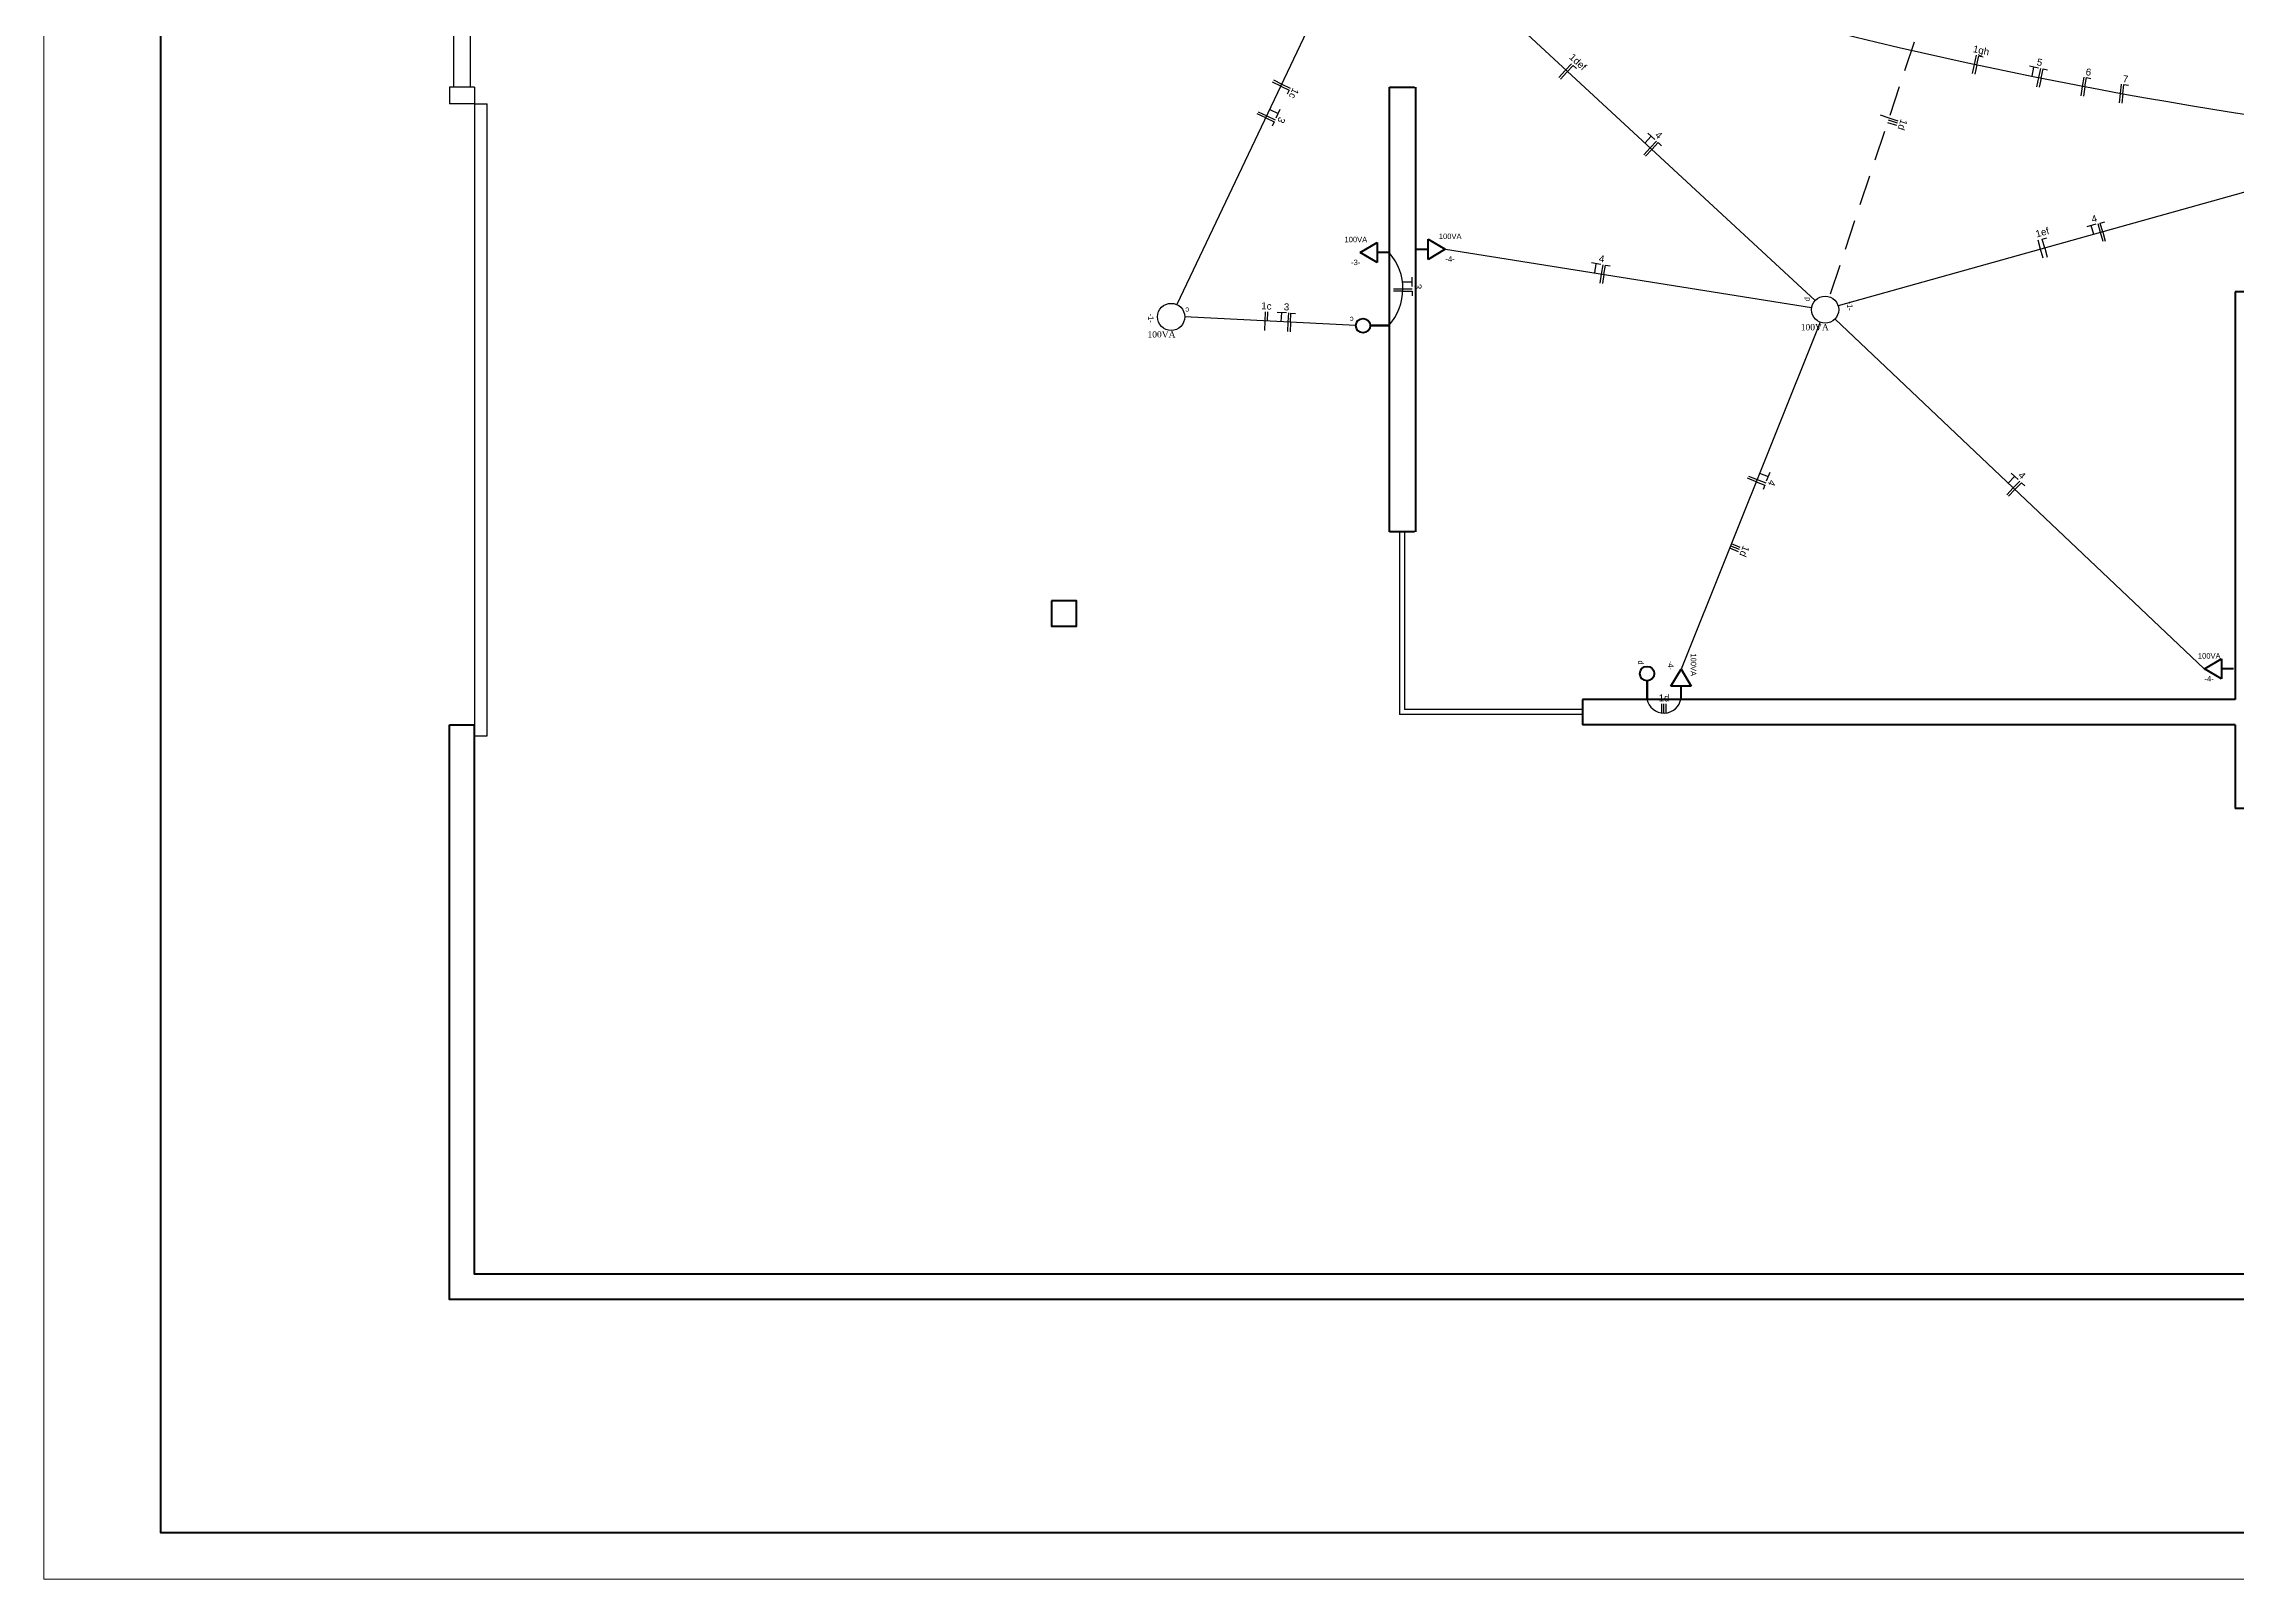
# Model space of a CAD drawing. Header units: millimetres. Extents: x -554 to -19, y -30 to 843.
# Drawn here: x -42.05 to -29.01, y -29.7 to -20.57 of the extents above; entities that cross this region are included whole.
import ezdxf

# ---------------------------------------------------------------- set-up
doc = ezdxf.new("R2010")
doc.units = ezdxf.units.MM
doc.header["$LTSCALE"] = 0.015
doc.linetypes.add('ACAD_ISO02W100', pattern=[15, 12, -3])
doc.linetypes.add('HIDDEN2', pattern=[4.7625, 3.175, -1.5875])
for name, color, linetype, lineweight in [('0.30', 2, 'Continuous', 30), ('0.40', 3, 'Continuous', 40), ('0.60', 4, 'Continuous', 60), ('1.00', 5, 'Continuous', 100), ('cotas', 6, 'Continuous', 9), ('Interruptores', 7, 'Continuous', 50), ('texto', 3, 'Continuous', 25), ('Tomadas especiais', 7, 'Continuous', 50), ('Unifilar', 3, 'Continuous', 25)]:
    doc.layers.add(name, color=color, linetype=linetype, lineweight=lineweight)
for name, color, linetype in [('Eletrodutos', 210, 'Continuous'), ('Ponto_de_Luz', 1, 'Continuous'), ('Tracejada', 7, 'ACAD_ISO02W100')]:
    doc.layers.add(name, color=color, linetype=linetype)
doc.styles.add('80X50', font='arial.ttf', dxfattribs={"height": 0.075})

# ---------------------------------------------------------------- blocks, each defined once
blk = doc.blocks.new('quadro')
at = {"layer": '1.00', "transparency": 33554687}
blk.add_lwpolyline([(1550.794, 906.939), (1510.494, 906.939), (1510.494, 878.239), (1550.794, 878.239)], close=True, dxfattribs=at)
at = {"layer": 'cotas', "transparency": 33554687}
blk.add_lwpolyline([(1551.294, 907.439), (1509.244, 907.439), (1509.244, 877.739), (1551.294, 877.739)], close=True, dxfattribs=at)
blk = doc.blocks.new('TB-230')
h = blk.add_hatch()
h.set_pattern_fill('ANGLE', color=255, scale=1.112158, angle=90)
h.set_pattern_definition([(90, (988.0724, -1702.954), (-7.768424, 1e-12), [5.649763, -2.11866]), (180, (988.0724, -1702.954), (-1e-12, -7.768424), [5.649763, -2.11866])])
h.paths.add_polyline_path([(0.143, 0.12), (0.143, -0.12), (0.195, -0.09), (0.195, 0.09)])
h.paths.add_polyline_path([(0.195, 0.09), (0.195, -0.09), (0.225, -0.072), (0.225, 0.072)])
h.paths.add_polyline_path([(0.225, 0.072), (0.225, -0.072), (0.347, 0)])
for p, q in [((0.143, -0.12), (0.143, 0.12)), ((0.143, 0.12), (0.347, 0)), ((0, 0), (0.143, 0)), ((0.347, 0), (0.143, -0.12))]:
    blk.add_line(p, q)
blk = doc.blocks.new('PE')
at = {"color": 90, "linetype": 'Continuous', "lineweight": 25, "transparency": 33554687}
for p, q in [((0.05, 0.1), (-0.05, 0.1)), ((0, 0), (0, 0.1))]:
    blk.add_line(p, q, dxfattribs=at)
blk = doc.blocks.new('Fase')
at = {"color": 90, "linetype": 'Continuous', "lineweight": 25, "transparency": 33554687}
for p, q in [((0, 0), (0, 0.1)), ((0, -0.1), (0, 0))]:
    blk.add_line(p, q, dxfattribs=at)
blk = doc.blocks.new('Neutro')
at = {"color": 90, "linetype": 'Continuous', "lineweight": 25, "transparency": 33554687}
for p, q in [((0, 0), (0, 0.1)), ((0, 0.1), (0.05, 0.1)), ((0, 0), (0, -0.1))]:
    blk.add_line(p, q, dxfattribs=at)
blk = doc.blocks.new('Tomada')
at = {"color": 255, "transparency": 33554687}
for name, p in [('PE', (-0.075, 0)), ('Fase', (0, 0)), ('Neutro', (0.025, 0))]:
    blk.add_blockref(name, p, dxfattribs=at)
blk = doc.blocks.new('Retorno')
at = {"color": 90, "linetype": 'Continuous', "lineweight": 25, "transparency": 33554687}
blk.add_line((0, 0), (0, 0.1), dxfattribs=at)
blk = doc.blocks.new('Luz')
at = {"transparency": 33554687}
for name, p in [('Fase', (-0.038, 0)), ('Neutro', (-0.013, 0))]:
    blk.add_blockref(name, p, dxfattribs=at)

msp = doc.modelspace()

# ---------------------------------------------------------------- linework, layer by layer
at = {"color": 2}
for p, q in [((-39.614, -19.829), (-39.614, -20.827)), ((-39.514, -19.829), (-39.514, -20.827)), ((-39.489, -20.927), (-39.414, -20.927)), ((-39.489, -24.686), (-39.414, -24.686))]:
    msp.add_line(p, q, dxfattribs=at)
at = {"color": 3}
for p, q in [((-39.489, -20.827), (-39.638, -20.827)), ((-39.638, -20.827), (-39.638, -20.927)), ((-39.489, -20.827), (-39.489, -20.927)), ((-39.489, -20.927), (-39.638, -20.927))]:
    msp.add_line(p, q, dxfattribs=at)
msp.add_line((-39.638, -28.037), (-36.645, -28.037))
at = {"layer": '0.30'}
for p, q in [((-39.489, -20.927), (-39.489, -22.823)), ((-39.414, -22.823), (-39.414, -20.927)), ((-39.489, -22.823), (-39.489, -24.686)), ((-39.414, -24.686), (-39.414, -22.823)), ((-33.988, -23.472), (-33.988, -24.559)), ((-33.958, -23.472), (-33.958, -24.529)), ((-32.9, -24.559), (-33.988, -24.559)), ((-32.9, -24.529), (-33.958, -24.529))]:
    msp.add_line(p, q, dxfattribs=at)
at = {"layer": '0.40'}
for p, q in [((-39.638, -24.619), (-39.489, -24.619)), ((-20.9, -28.037), (-39.638, -28.037))]:
    msp.add_line(p, q, dxfattribs=at)
for points in [[(-20.75, -28.037), (-39.638, -28.037), (-39.638, -24.619)], [(-20.9, -27.887), (-39.489, -27.887), (-39.489, -24.619)]]:
    msp.add_lwpolyline(points, dxfattribs=at)
at = {"layer": '0.60'}
for p, q in [((-34.048, -23.472), (-34.048, -20.827)), ((-34.048, -20.827), (-33.898, -20.827)), ((-33.89, -23.472), (-33.89, -20.827)), ((-29.019, -22.045), (-29.019, -24.47)), ((-33.898, -23.472), (-34.048, -23.472)), ((-29.019, -24.47), (-32.9, -24.47)), ((-32.9, -24.47), (-32.9, -24.619)), ((-29.019, -24.619), (-32.9, -24.619)), ((-29.019, -24.619), (-29.019, -25.118)), ((-27.111, -25.118), (-29.019, -25.118))]:
    msp.add_line(p, q, dxfattribs=at)
msp.add_lwpolyline([(-28.77, -22.045), (-29.019, -22.045)], dxfattribs=at)
msp.add_lwpolyline([(-36.058, -23.883), (-36.058, -24.033), (-35.909, -24.033), (-35.909, -23.883)], close=True, dxfattribs=at)
at = {"layer": 'Eletrodutos', "color": 255}
for p, q in [((-34.145, -19.665), (-35.312, -22.121)), ((-33.715, -21.792), (-31.537, -22.138)), ((-34.248, -22.246), (-35.266, -22.194)), ((-31.487, -22.225), (-32.314, -24.289)), ((-29.202, -24.287), (-31.399, -22.206))]:
    msp.add_line(p, q, dxfattribs=at)
at = {"layer": 'Eletrodutos', "color": 0, "transparency": 33554687}
for p, q in [((-31.517, -22.096), (-34.145, -19.665)), ((-28.498, -21.323), (-31.38, -22.129))]:
    msp.add_line(p, q, dxfattribs=at)
at = {"layer": 'Eletrodutos', "color": 255, "transparency": 33554687}
msp.add_arc((-24.73, 6.416), 27.729, 250.1507, 268.1342, dxfattribs=at)
at = {"layer": 'Eletrodutos', "color": 255}
for centre, radius, start, end in [((-34.292, -22.027), 0.324, 317.4503, 41.7367), ((-32.416, -24.447), 0.103, 191.0334, 351.9759)]:
    msp.add_arc(centre, radius, start, end, dxfattribs=at)
at = {"layer": 'Interruptores', "color": 7, "flags": 128}
for points in [[(-34.053, -22.246), (-34.162, -22.246)], [(-32.516, -24.467), (-32.516, -24.358)]]:
    msp.add_lwpolyline(points, close=True, dxfattribs=at)
at = {"layer": 'Interruptores', "color": 7}
for centre in [(-34.205, -22.246), (-32.516, -24.315)]:
    msp.add_circle(centre, 0.0429, dxfattribs=at)
at = {"layer": 'Ponto_de_Luz', "color": 7}
for centre in [(-35.346, -22.194), (-31.457, -22.151)]:
    msp.add_circle(centre, 0.0807, dxfattribs=at)
at = {"layer": 'Tracejada', "color": 255, "transparency": 33554687}
msp.add_line((-30.751, -20.028), (-31.432, -22.074), dxfattribs=at)

# ---------------------------------------------------------------- block references
at = {"color": 1, "xscale": 0.5543710021321961, "yscale": 0.5543710021321961, "zscale": 0.5543710021321961}
msp.add_blockref('quadro', (-878.731, -516.293), dxfattribs=at)
at = {"layer": 'texto', "transparency": 33554687, "xscale": 0.5543710021321961, "yscale": 0.5543710021321961, "zscale": 0.5543710021321961}
for name, p, rotation in [('Luz', (-32.988, -20.744), 317.2408340724915), ('Tomada', (-32.498, -21.189), 317.2408340724915), ('Fase', (-31.078, -21.01), 251.5875058873044), ('Retorno', (-31.086, -21.037), 251.5875058873044), ('Retorno', (-31.082, -21.023), 251.5875058873044), ('Tomada', (-32.786, -21.939), 350.9665860091403), ('Tomada', (-31.862, -23.161), 248.1705773213968), ('Tomada', (-30.338, -23.211), 316.5532266492987), ('Retorno', (-32.025, -23.568), 248.1705773213968), ('Retorno', (-32.02, -23.555), 248.1705773213968), ('Retorno', (-32.015, -23.542), 248.1705773213968)]:
    msp.add_blockref(name, p, dxfattribs=dict(at, rotation=rotation))
for p in [(-32.429, -24.55), (-32.416, -24.55), (-32.402, -24.55)]:
    msp.add_blockref('Retorno', p, dxfattribs=at)
at = {"layer": 'Tomadas especiais', "color": 7, "xscale": 0.4984642496829592, "yscale": 0.4984642496829592, "zscale": 0.4984642496829592}
for p, rotation in [((-34.05, -21.811), 179.9999999999999), ((-29.028, -24.287), 179.9999999999999), ((-32.314, -24.462), 89.99999999999987)]:
    msp.add_blockref('TB-230', p, dxfattribs=dict(at, rotation=rotation))
msp.add_blockref('TB-230', (-33.889, -21.792), dxfattribs=at)
at = {"layer": 'Unifilar', "transparency": 33554687}
for name, p, xscale, yscale, zscale, rotation in [('Luz', (-30.548, -20.697), 0.5543710021321961, 0.5543710021321961, 0.5543710021321961, 348.1775920239222), ('Tomada', (-30.186, -20.771), 0.5543710021321961, 0.5543710021321961, 0.5543710021321961, 348.1108121316683), ('Luz', (-29.905, -20.827), 0.5543710021321961, 0.5543710021321961, 0.5543710021321961, 351.0486090829381), ('Luz', (-29.68, -20.868), 0.554371002132196, 0.554371002132196, 0.554371002132196, 353.9181725383544), ('Tomada', (-29.819, -21.693), 0.5543710021321961, 0.5543710021321961, 0.5543710021321961, 15.61622389357725), ('Fase', (-30.176, -21.792), 0.5543710021321961, 0.5543710021321961, 0.5543710021321961, 15.61622389357722), ('Neutro', (-30.151, -21.785), 0.5543710021321961, 0.5543710021321961, 0.5543710021321961, 15.61622389357725)]:
    msp.add_blockref(name, p, dxfattribs=dict(at, xscale=xscale, yscale=yscale, zscale=zscale, rotation=rotation))
at = {"layer": 'Unifilar', "color": 255, "transparency": 33554687}
for name, p, xscale, yscale, zscale, rotation in [('Neutro', (-34.694, -20.821), 0.5543710021321961, 0.5543710021321961, 0.5543710021321961, 244.5822875675058), ('Fase', (-34.688, -20.809), 0.5543710021321961, 0.5543710021321961, 0.5543710021321961, 244.5822875675058), ('Tomada', (-34.778, -20.998), 0.5543710021321961, 0.5543710021321961, 0.5543710021321961, 244.5822875675058), ('Tomada', (-33.968, -22.027), 0.5543710021321961, 0.5543710021321961, 0.5543710021321961, 270), ('Fase', (-34.787, -22.219), 0.5543710021321961, 0.5543710021321961, 0.5543710021321961, 357.0880242497315), ('Retorno', (-34.774, -22.219), 0.5543710021321961, 0.5543710021321961, 0.5543710021321961, 357.0880242497315), ('Tomada', (-34.65, -22.226), 0.5543710021321963, 0.5543710021321963, 0.5543710021321963, 357.0880242497312)]:
    msp.add_blockref(name, p, dxfattribs=dict(at, xscale=xscale, yscale=yscale, zscale=zscale, rotation=rotation))

# ---------------------------------------------------------------- texts
at = {"color": 7, "linetype": 'HIDDEN2'}
for s, rotation, p in [('100VA', 360, (-34.315, -21.75)), ('100VA', 360, (-33.754, -21.731)), ('-3-', 360, (-34.276, -21.886)), ('-4-', 360, (-33.715, -21.866)), ('c', 180, (-35.239, -22.138)), ('d', 90, (-31.548, -22.101)), ('-1-', 270, (-31.326, -22.102)), ('-1-', 270, (-35.483, -22.174)), ('c', 180, (-34.261, -22.193)), ('d', 270, (-32.569, -24.237)), ('-4-', 270, (-32.391, -24.239)), ('100VA', 270, (-32.256, -24.195))]:
    msp.add_text(s, height=0.0325, rotation=rotation, dxfattribs=at).set_placement(p)
for s, p in [('100VA', (-29.24, -24.226)), ('-4-', (-29.201, -24.362))]:
    msp.add_text(s, height=0.0325, dxfattribs=at).set_placement(p)
at = {"layer": 'Ponto_de_Luz', "color": 7, "char_height": 0.03751, "width": 0.12917, "attachment_point": 1}
for insert in [(-35.487, -22.279), (-31.602, -22.236)]:
    msp.add_mtext('{\\fTimes New Roman|b0|i0|c0|p18;100VA}', dxfattribs=dict(at, insert=insert))
at = {"layer": 'texto', "transparency": 33554687, "char_height": 0.0416, "attachment_point": 1, "style": '80X50'}
for s, width, insert, rotation in [('\\pxqc;1def', 0.04158, (-32.928, -20.648), 317.2408), ('\\pxqc;4', 0.11087, (-32.473, -21.06), 317.2408), ('\\pxqc;1d', 0.02772, (-30.972, -21.045), 251.5875), ('\\pxqc;4', 0.11087, (-32.837, -21.819), 350.9666), ('\\pxqc;4', 0.11087, (-31.734, -23.138), 248.1706), ('\\pxqc;4', 0.11087, (-30.312, -23.083), 316.5532), ('\\pxqc;1d', 0.02772, (-31.912, -23.583), 248.1706)]:
    msp.add_mtext_dynamic_manual_height_columns(s, width=width, gutter_width=0.208, heights=[0], dxfattribs=dict(at, insert=insert, rotation=rotation))
at = {"layer": 'texto', "transparency": 33554687, "insert": (-32.429, -24.439), "char_height": 0.0416, "attachment_point": 1, "style": '80X50'}
msp.add_mtext_dynamic_manual_height_columns('\\pxqc;1d', width=0.02772, gutter_width=0.208, heights=[0], dxfattribs=at)
at = {"layer": 'Unifilar', "transparency": 33554687, "char_height": 0.0416, "attachment_point": 1, "style": '80X50'}
for s, width, insert, rotation in [('\\pxqc;1gh', 0.04158, (-30.545, -20.584), 348.1776), ('\\pxqc;5', 0.11087, (-30.231, -20.648), 348.1108), ('\\pxqc;6', 0.04158, (-29.908, -20.714), 351.0486), ('\\pxqc;7', 0.04158, (-29.689, -20.756), 353.9182), ('\\pxqc;4', 0.11087, (-29.916, -21.605), 15.6162), ('\\pxqc;1ef', 0.05127, (-30.196, -21.678), 15.9352)]:
    msp.add_mtext_dynamic_manual_height_columns(s, width=width, gutter_width=0.208, heights=[0], dxfattribs=dict(at, insert=insert, rotation=rotation))
at = {"layer": 'Unifilar', "color": 90, "linetype": 'Continuous', "lineweight": 25, "transparency": 33554687, "char_height": 0.0416, "attachment_point": 1, "style": '80X50'}
for s, width, insert, rotation in [('\\pxqc;1c', 0.04158, (-34.588, -20.856), 244.5823), ('\\pxqc;3', 0.11087, (-34.648, -20.983), 244.5823), ('\\pxqc;3', 0.11087, (-33.857, -21.958), 270), ('\\pxqc;1c', 0.04158, (-34.799, -22.107), 357.088), ('\\pxqc;3', 0.11087, (-34.714, -22.111), 357.088)]:
    msp.add_mtext_dynamic_manual_height_columns(s, width=width, gutter_width=0.208, heights=[0], dxfattribs=dict(at, insert=insert, rotation=rotation))

doc.saveas('drawing.dxf')
